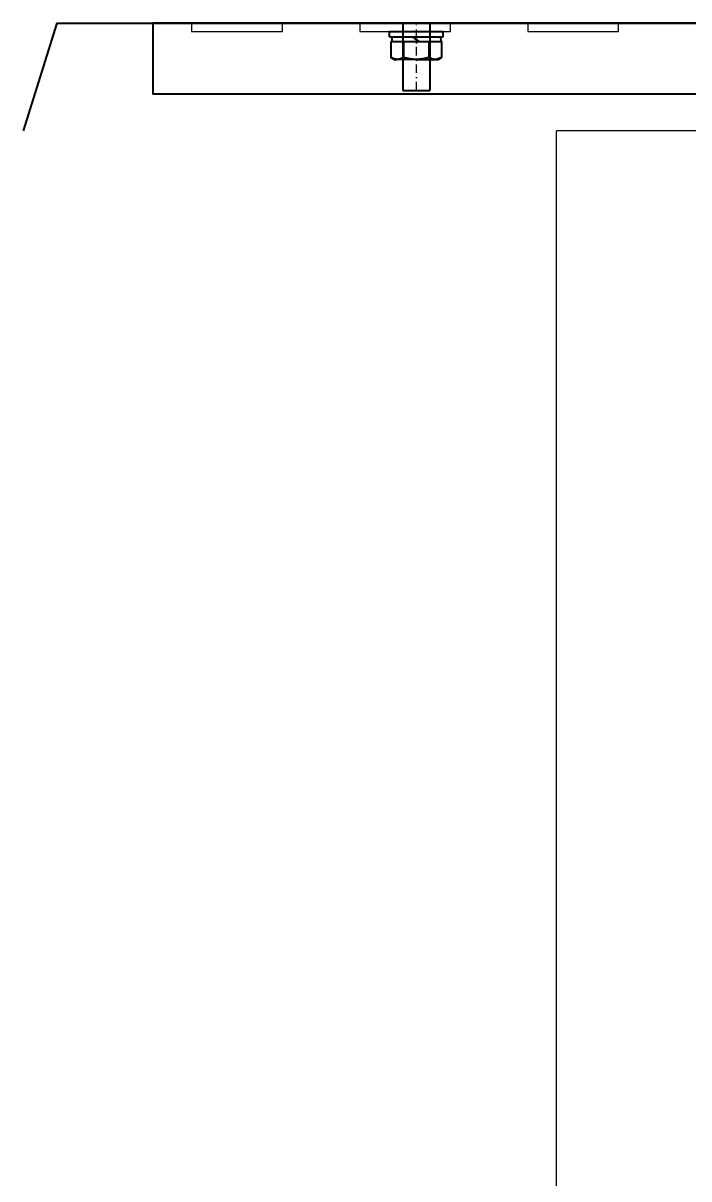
# Model space of a CAD drawing. Header units: millimetres. Extents: x -48331 to 47536, y -69828 to -11916.
# Drawn here: x -22000.3 to -21802.2, y -61367.9 to -61024.1 of the extents above; entities that cross this region are included whole.
import ezdxf

# ---------------------------------------------------------------- set-up
doc = ezdxf.new("R2010")
doc.units = ezdxf.units.MM
doc.linetypes.add('DASHDOT', pattern=[25.4, 12.7, -6.35, 0, -6.35])
doc.layers.add('02 ОВиК', color=7, linetype='Continuous')
doc.layers.add('12 Монтаж 2', color=132, linetype='Continuous')

# ---------------------------------------------------------------- blocks, each defined once
blk = doc.blocks.new('козырёк сбоку')
at = {"color": 0, "lineweight": -2}
for p, q in [((10, 32), (0, 0)), ((10, 32), (550, 32)), ((113, 32), (113, 12)), ((121, 32), (121, 12)), ((461, 32), (461, 12)), ((469, 32), (469, 12)), ((550, 32), (550, 0)), ((113, 12), (121, 12)), ((461, 12), (469, 12))]:
    blk.add_line(p, q, dxfattribs=at)
at = {"color": 0, "linetype": 'DASHDOT', "lineweight": -3, "ltscale": 0.2}
for p, q in [((117, 12), (117, 32)), ((465, 12), (465, 32))]:
    blk.add_line(p, q, dxfattribs=at)

msp = doc.modelspace()

# ---------------------------------------------------------------- linework, layer by layer
at = {"layer": '02 ОВиК', "color": 5}
for p in [(-21841.65, -61611.07), (-21561.65, -61056.07)]:
    msp.add_line(p, (-21841.65, -61056.07), dxfattribs=at)
at = {"layer": '12 Монтаж 2', "lineweight": 40}
for p, q in [((-21891.28, -61026.57), (-21875.28, -61026.57)), ((-21891.28, -61028.17), (-21891.28, -61026.57)), ((-21875.28, -61028.17), (-21875.28, -61026.57)), ((-21891.28, -61028.17), (-21875.28, -61028.17)), ((-21890.84, -61029.57), (-21875.83, -61029.57)), ((-21890.84, -61029.57), (-21890.84, -61034.29)), ((-21890.62, -61028.32), (-21890.49, -61028.17)), ((-21890.62, -61028.32), (-21890.61, -61029.57)), ((-21890.49, -61028.17), (-21876.07, -61028.17)), ((-21887.09, -61029.57), (-21887.09, -61034.29)), ((-21879.58, -61029.57), (-21879.58, -61034.29)), ((-21876.07, -61028.17), (-21876.05, -61029.57)), ((-21875.83, -61029.57), (-21875.83, -61034.29)), ((-21890.84, -61034.29), (-21889.84, -61034.87)), ((-21876.84, -61034.87), (-21875.83, -61034.29)), ((-21889.84, -61034.87), (-21888.97, -61034.87)), ((-21883.34, -61034.87), (-21888.97, -61034.87)), ((-21883.34, -61034.87), (-21877.71, -61034.87)), ((-21877.71, -61034.87), (-21876.84, -61034.87))]:
    msp.add_line(p, q, dxfattribs=at)
at = {"layer": '12 Монтаж 2'}
for p, q in [((-21884.2, -61028.32), (-21884.06, -61028.17)), ((-21884.2, -61028.32), (-21882.61, -61029.57)), ((-21884.06, -61028.17), (-21882.48, -61029.42)), ((-21882.48, -61029.42), (-21882.61, -61029.57))]:
    msp.add_line(p, q, dxfattribs=at)
at = {"layer": '12 Монтаж 2', "lineweight": 40, "flags": 128}
msp.add_lwpolyline([(-21261.65, -61024.07), (-21961.65, -61024.07), (-21961.65, -61045.07), (-21261.65, -61045.07)], close=True, dxfattribs=at)
at = {"layer": '12 Монтаж 2'}
for points in [[(-21923.15, -61024.07), (-21950.15, -61024.07), (-21950.15, -61026.57), (-21923.15, -61026.57)], [(-21873.15, -61024.07), (-21900.15, -61024.07), (-21900.15, -61026.57), (-21873.15, -61026.57)], [(-21823.15, -61024.07), (-21850.15, -61024.07), (-21850.15, -61026.57), (-21823.15, -61026.57)]]:
    msp.add_lwpolyline(points, close=True, dxfattribs=at)
at = {"layer": '12 Монтаж 2', "lineweight": 40}
for points, knots in [([(-21888.97, -61034.87), (-21889.13, -61034.87), (-21889.29, -61034.86), (-21889.6, -61034.81), (-21889.76, -61034.77), (-21890.23, -61034.61), (-21890.54, -61034.47), (-21890.84, -61034.29)], [0, 0, 0, 0, 0.25, 0.25, 0.5, 0.5, 1, 1, 1, 1]), ([(-21887.09, -61034.29), (-21887.4, -61034.47), (-21887.71, -61034.61), (-21888.33, -61034.82), (-21888.65, -61034.87), (-21888.97, -61034.87)], [0, 0, 0, 0, 0.5, 0.5, 1, 1, 1, 1]), ([(-21883.34, -61034.87), (-21883.97, -61034.87), (-21884.62, -61034.82), (-21885.87, -61034.61), (-21886.48, -61034.47), (-21887.09, -61034.29)], [0, 0, 0, 0, 0.5, 0.5, 1, 1, 1, 1]), ([(-21879.58, -61034.29), (-21880.2, -61034.47), (-21880.82, -61034.62), (-21882.07, -61034.82), (-21882.7, -61034.87), (-21883.34, -61034.87)], [0, 0, 0, 0, 0.5, 0.5, 1, 1, 1, 1]), ([(-21877.71, -61034.87), (-21877.87, -61034.87), (-21878.03, -61034.86), (-21878.34, -61034.81), (-21878.5, -61034.77), (-21878.97, -61034.61), (-21879.28, -61034.47), (-21879.58, -61034.29)], [0, 0, 0, 0, 0.25, 0.25, 0.5, 0.5, 1, 1, 1, 1]), ([(-21875.83, -61034.29), (-21876.14, -61034.47), (-21876.45, -61034.61), (-21877.07, -61034.82), (-21877.39, -61034.87), (-21877.71, -61034.87)], [0, 0, 0, 0, 0.5, 0.5, 1, 1, 1, 1])]:
    msp.add_open_spline(points, degree=3, knots=knots, dxfattribs=at)

# ---------------------------------------------------------------- block references
msp.add_blockref('козырёк сбоку', (-22000.28, -61056.07), dxfattribs=at)

doc.saveas('drawing.dxf')
